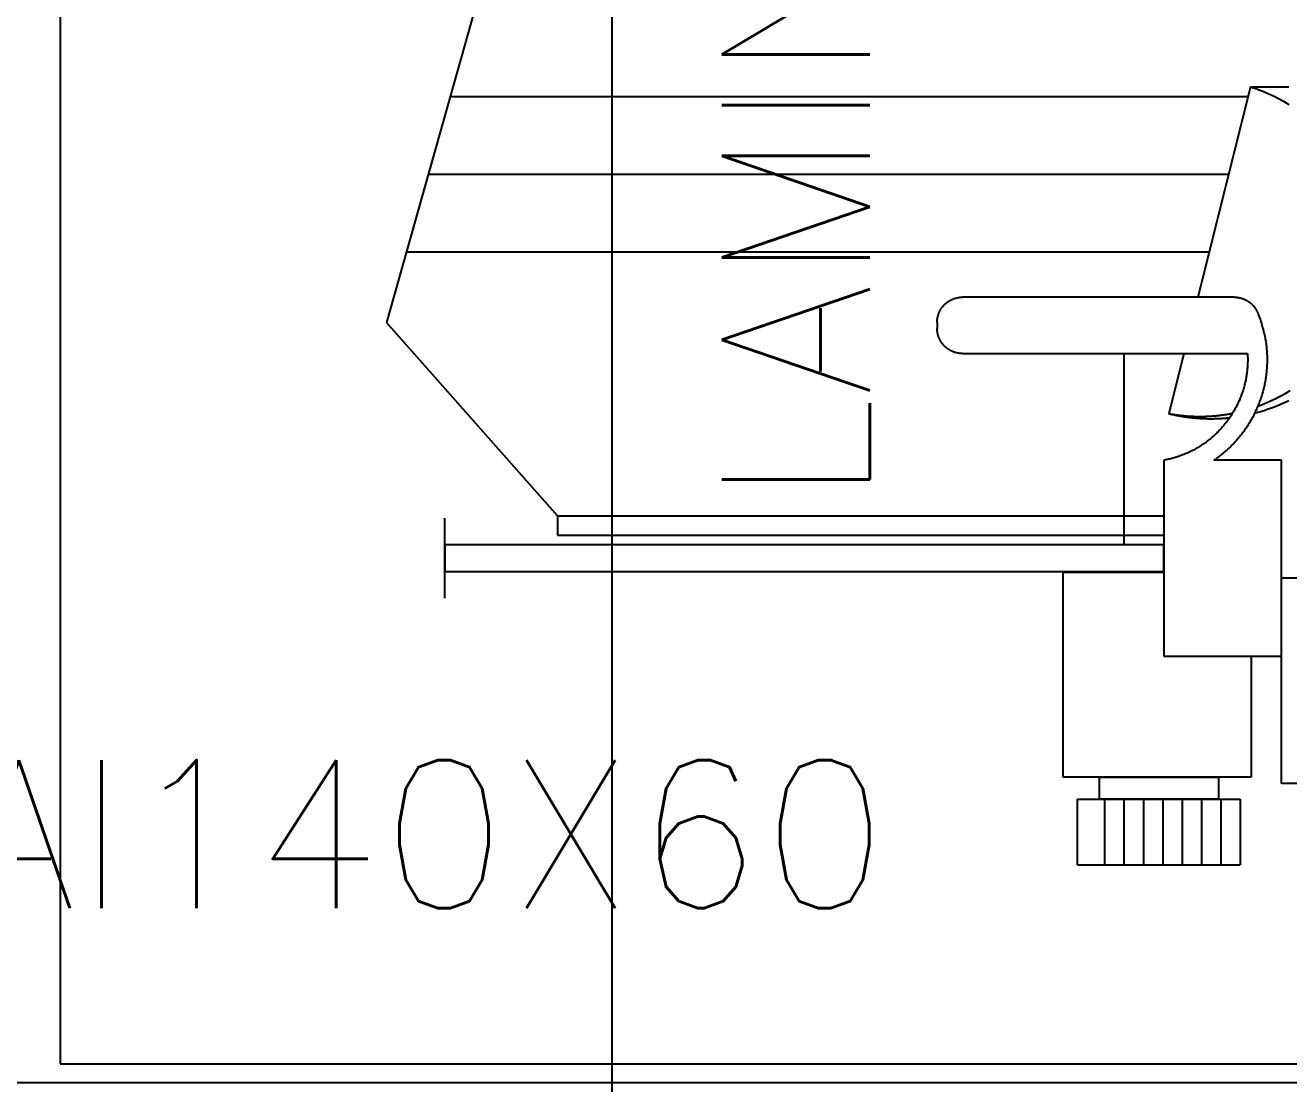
# Model space of a CAD drawing. Header units: millimetres. Extents: x 340 to 1003762, y 22 to 362022.
# Drawn here: x 420.449 to 420.961, y 90.395 to 90.824 of the extents above; entities that cross this region are included whole.
import ezdxf
from ezdxf.xclip import XClip

# ---------------------------------------------------------------- set-up
doc = ezdxf.new("R2010")
doc.units = ezdxf.units.MM
doc.header["$XCLIPFRAME"] = 0
for name, color, linetype in [('LSBB_P_002 - PLANTA 1° NIVEL SALA DE VENTAS$0$A-Equipamiento acero inox', 8, 'Continuous'), ('LSBB_P_002 - PLANTA 1° NIVEL SALA DE VENTAS$0$A-TRAS-EQPM', 8, 'Continuous'), ('LSBB_P_002 - PLANTA 1° NIVEL SALA DE VENTAS$0$E-TABIQUE-CAMARA', 1, 'Continuous'), ('LSBB_P_002 - PLANTA 1° NIVEL SALA DE VENTAS$0$LINEA CORTES', 7, 'Continuous'), ('XREF', 7, 'Continuous')]:
    doc.layers.add(name, color=color, linetype=linetype)
doc.styles.add('LSBB_P_002 - PLANTA 1° NIVEL SALA DE VENTAS$0$century gothic', font='GOTHIC.TTF')
doc.styles.add('LSBB_P_002 - PLANTA 1° NIVEL SALA DE VENTAS$0$Estilo1', font='GOTHIC.TTF', dxfattribs={"height": 0.24})

# ---------------------------------------------------------------- blocks, each defined once
blk = doc.blocks.new('LSBB_P_002 - PLANTA 1° NIVEL SALA DE VENTAS$0$laminadora')
at = {"layer": 'LSBB_P_002 - PLANTA 1° NIVEL SALA DE VENTAS$0$A-TRAS-EQPM'}
for p, q in [((-175686.661, 30462.41), (-175686.661, 30457.253)), ((-175678.321, 30457.253), (-175678.321, 30462.41)), ((-175671.142, 30457.552), (-175671.201, 30457.431)), ((-175670.735, 30457.604), (-175670.805, 30457.491)), ((-175659.065, 30457.451), (-175659.134, 30457.565)), ((-175658.414, 30455.997), (-175658.414, 30457.55)), ((-175686.661, 30457.253), (-175678.321, 30457.253)), ((-175681.498, 30457.253), (-175673.555, 30457.253)), ((-175681.498, 30452.492), (-175681.498, 30457.253)), ((-175673.555, 30457.253), (-175673.555, 30454.518)), ((-175671.364, 30457.061), (-175671.413, 30456.935)), ((-175671.312, 30457.185), (-175671.364, 30457.061)), ((-175671.258, 30457.309), (-175671.312, 30457.185)), ((-175671.201, 30457.431), (-175671.258, 30457.309)), ((-175671.062, 30457.025), (-175671.121, 30456.906)), ((-175671.001, 30457.143), (-175671.062, 30457.025)), ((-175670.938, 30457.26), (-175671.001, 30457.143)), ((-175670.872, 30457.376), (-175670.938, 30457.26)), ((-175670.805, 30457.491), (-175670.872, 30457.376)), ((-175658.998, 30457.336), (-175659.065, 30457.451)), ((-175658.933, 30457.22), (-175658.998, 30457.336)), ((-175658.871, 30457.103), (-175658.933, 30457.22)), ((-175658.811, 30456.984), (-175658.871, 30457.103)), ((-175671.547, 30456.554), (-175671.587, 30456.425)), ((-175671.505, 30456.682), (-175671.547, 30456.554)), ((-175671.46, 30456.809), (-175671.505, 30456.682)), ((-175671.413, 30456.935), (-175671.46, 30456.809)), ((-175671.283, 30456.541), (-175671.332, 30456.417)), ((-175671.231, 30456.664), (-175671.283, 30456.541)), ((-175671.177, 30456.785), (-175671.231, 30456.664)), ((-175671.121, 30456.906), (-175671.177, 30456.785)), ((-175670.776, 30456.5), (-175670.827, 30456.486)), ((-175670.725, 30456.513), (-175670.776, 30456.5)), ((-175670.673, 30456.526), (-175670.725, 30456.513)), ((-175670.622, 30456.539), (-175670.673, 30456.526)), ((-175670.571, 30456.551), (-175670.622, 30456.539)), ((-175670.519, 30456.562), (-175670.571, 30456.551)), ((-175670.467, 30456.573), (-175670.519, 30456.562)), ((-175670.416, 30456.583), (-175670.467, 30456.573)), ((-175670.364, 30456.593), (-175670.416, 30456.583)), ((-175670.312, 30456.602), (-175670.364, 30456.593)), ((-175670.26, 30456.611), (-175670.312, 30456.602)), ((-175670.208, 30456.619), (-175670.26, 30456.611)), ((-175670.155, 30456.626), (-175670.208, 30456.619)), ((-175670.103, 30456.633), (-175670.155, 30456.626)), ((-175670.05, 30456.64), (-175670.103, 30456.633)), ((-175669.998, 30456.645), (-175670.05, 30456.64)), ((-175669.945, 30456.651), (-175669.998, 30456.645)), ((-175669.893, 30456.655), (-175669.945, 30456.651)), ((-175669.84, 30456.659), (-175669.893, 30456.655)), ((-175669.788, 30456.663), (-175669.84, 30456.659)), ((-175669.735, 30456.666), (-175669.788, 30456.663)), ((-175669.682, 30456.668), (-175669.735, 30456.666)), ((-175669.629, 30456.67), (-175669.682, 30456.668)), ((-175669.576, 30456.671), (-175669.629, 30456.67)), ((-175669.524, 30456.672), (-175669.576, 30456.671)), ((-175669.471, 30456.672), (-175669.524, 30456.672)), ((-175669.418, 30456.672), (-175669.471, 30456.672)), ((-175669.365, 30456.671), (-175669.418, 30456.672)), ((-175669.312, 30456.669), (-175669.365, 30456.671)), ((-175669.26, 30456.667), (-175669.312, 30456.669)), ((-175669.207, 30456.665), (-175669.26, 30456.667)), ((-175669.154, 30456.661), (-175669.207, 30456.665)), ((-175669.102, 30456.658), (-175669.154, 30456.661)), ((-175669.049, 30456.653), (-175669.102, 30456.658)), ((-175668.996, 30456.648), (-175669.049, 30456.653)), ((-175668.944, 30456.643), (-175668.996, 30456.648)), ((-175668.891, 30456.637), (-175668.944, 30456.643)), ((-175668.839, 30456.63), (-175668.891, 30456.637)), ((-175668.787, 30456.623), (-175668.839, 30456.63)), ((-175668.734, 30456.615), (-175668.787, 30456.623)), ((-175668.682, 30456.607), (-175668.734, 30456.615)), ((-175668.63, 30456.598), (-175668.682, 30456.607)), ((-175668.578, 30456.589), (-175668.63, 30456.598)), ((-175668.526, 30456.579), (-175668.578, 30456.589)), ((-175668.475, 30456.568), (-175668.526, 30456.579)), ((-175668.423, 30456.557), (-175668.475, 30456.568)), ((-175668.372, 30456.545), (-175668.423, 30456.557)), ((-175668.32, 30456.533), (-175668.372, 30456.545)), ((-175668.269, 30456.52), (-175668.32, 30456.533)), ((-175668.218, 30456.507), (-175668.269, 30456.52)), ((-175668.167, 30456.493), (-175668.218, 30456.507)), ((-175668.116, 30456.479), (-175668.167, 30456.493)), ((-175658.753, 30456.864), (-175658.811, 30456.984)), ((-175658.697, 30456.743), (-175658.753, 30456.864)), ((-175658.644, 30456.621), (-175658.697, 30456.743)), ((-175658.593, 30456.498), (-175658.644, 30456.621)), ((-175658.545, 30456.374), (-175658.593, 30456.498)), ((-175686.407, 30456.032), (-175686.407, 30448.4)), ((-175681.498, 30456.032), (-175686.407, 30456.032)), ((-175671.988, 30455.988), (-175672.034, 30455.961)), ((-175671.943, 30456.014), (-175671.988, 30455.988)), ((-175671.897, 30456.04), (-175671.943, 30456.014)), ((-175671.851, 30456.066), (-175671.897, 30456.04)), ((-175671.804, 30456.091), (-175671.851, 30456.066)), ((-175671.757, 30456.116), (-175671.804, 30456.091)), ((-175671.71, 30456.14), (-175671.757, 30456.116)), ((-175671.663, 30456.164), (-175671.71, 30456.14)), ((-175671.616, 30456.187), (-175671.663, 30456.164)), ((-175671.624, 30456.296), (-175671.659, 30456.165)), ((-175671.587, 30456.425), (-175671.624, 30456.296)), ((-175671.568, 30456.209), (-175671.616, 30456.187)), ((-175671.52, 30456.231), (-175671.568, 30456.209)), ((-175671.472, 30456.253), (-175671.52, 30456.231)), ((-175671.423, 30456.274), (-175671.472, 30456.253)), ((-175671.375, 30456.295), (-175671.423, 30456.274)), ((-175671.332, 30456.417), (-175671.379, 30456.293)), ((-175671.326, 30456.315), (-175671.375, 30456.295)), ((-175671.277, 30456.334), (-175671.326, 30456.315)), ((-175671.228, 30456.353), (-175671.277, 30456.334)), ((-175671.178, 30456.371), (-175671.228, 30456.353)), ((-175671.128, 30456.389), (-175671.178, 30456.371)), ((-175671.079, 30456.407), (-175671.128, 30456.389)), ((-175671.028, 30456.424), (-175671.079, 30456.407)), ((-175670.978, 30456.44), (-175671.028, 30456.424)), ((-175670.928, 30456.456), (-175670.978, 30456.44)), ((-175670.877, 30456.471), (-175670.928, 30456.456)), ((-175670.827, 30456.486), (-175670.877, 30456.471)), ((-175668.065, 30456.464), (-175668.116, 30456.479)), ((-175668.015, 30456.449), (-175668.065, 30456.464)), ((-175667.965, 30456.433), (-175668.015, 30456.449)), ((-175667.914, 30456.416), (-175667.965, 30456.433)), ((-175667.865, 30456.399), (-175667.914, 30456.416)), ((-175667.815, 30456.381), (-175667.865, 30456.399)), ((-175667.765, 30456.363), (-175667.815, 30456.381)), ((-175667.716, 30456.344), (-175667.765, 30456.363)), ((-175667.667, 30456.325), (-175667.716, 30456.344)), ((-175667.618, 30456.306), (-175667.667, 30456.325)), ((-175667.569, 30456.285), (-175667.618, 30456.306)), ((-175667.56, 30456.282), (-175667.569, 30456.285)), ((-175667.552, 30456.278), (-175667.56, 30456.282)), ((-175667.543, 30456.274), (-175667.552, 30456.278)), ((-175667.535, 30456.27), (-175667.543, 30456.274)), ((-175667.526, 30456.266), (-175667.535, 30456.27)), ((-175667.518, 30456.262), (-175667.526, 30456.266)), ((-175667.509, 30456.258), (-175667.518, 30456.262)), ((-175667.501, 30456.254), (-175667.509, 30456.258)), ((-175667.493, 30456.249), (-175667.501, 30456.254)), ((-175667.484, 30456.245), (-175667.493, 30456.249)), ((-175667.476, 30456.241), (-175667.484, 30456.245)), ((-175667.468, 30456.236), (-175667.476, 30456.241)), ((-175667.46, 30456.231), (-175667.468, 30456.236)), ((-175667.452, 30456.227), (-175667.46, 30456.231)), ((-175667.444, 30456.222), (-175667.452, 30456.227)), ((-175667.436, 30456.217), (-175667.444, 30456.222)), ((-175667.428, 30456.212), (-175667.436, 30456.217)), ((-175667.42, 30456.207), (-175667.428, 30456.212)), ((-175667.412, 30456.202), (-175667.42, 30456.207)), ((-175667.404, 30456.197), (-175667.412, 30456.202)), ((-175667.396, 30456.192), (-175667.404, 30456.197)), ((-175667.388, 30456.187), (-175667.396, 30456.192)), ((-175667.381, 30456.181), (-175667.388, 30456.187)), ((-175667.373, 30456.176), (-175667.381, 30456.181)), ((-175667.366, 30456.171), (-175667.373, 30456.176)), ((-175667.358, 30456.165), (-175667.366, 30456.171)), ((-175667.351, 30456.159), (-175667.358, 30456.165)), ((-175667.343, 30456.154), (-175667.351, 30456.159)), ((-175667.336, 30456.148), (-175667.343, 30456.154)), ((-175667.328, 30456.142), (-175667.336, 30456.148)), ((-175667.321, 30456.136), (-175667.328, 30456.142)), ((-175667.314, 30456.13), (-175667.321, 30456.136)), ((-175667.307, 30456.124), (-175667.314, 30456.13)), ((-175667.3, 30456.118), (-175667.307, 30456.124)), ((-175667.292, 30456.112), (-175667.3, 30456.118)), ((-175667.285, 30456.106), (-175667.292, 30456.112)), ((-175667.279, 30456.1), (-175667.285, 30456.106)), ((-175667.272, 30456.094), (-175667.279, 30456.1)), ((-175667.265, 30456.087), (-175667.272, 30456.094)), ((-175667.258, 30456.081), (-175667.265, 30456.087)), ((-175667.251, 30456.074), (-175667.258, 30456.081)), ((-175667.245, 30456.068), (-175667.251, 30456.074)), ((-175667.238, 30456.061), (-175667.245, 30456.068)), ((-175667.232, 30456.054), (-175667.238, 30456.061)), ((-175667.225, 30456.048), (-175667.232, 30456.054)), ((-175667.219, 30456.041), (-175667.225, 30456.048)), ((-175667.212, 30456.034), (-175667.219, 30456.041)), ((-175667.206, 30456.027), (-175667.212, 30456.034)), ((-175667.2, 30456.02), (-175667.206, 30456.027)), ((-175667.194, 30456.013), (-175667.2, 30456.02)), ((-175667.188, 30456.006), (-175667.194, 30456.013)), ((-175667.181, 30455.999), (-175667.188, 30456.006)), ((-175667.176, 30455.991), (-175667.181, 30455.999)), ((-175667.17, 30455.984), (-175667.176, 30455.991)), ((-175667.164, 30455.977), (-175667.17, 30455.984)), ((-175658.414, 30455.997), (-175666.944, 30453.867)), ((-175658.499, 30456.25), (-175658.545, 30456.374)), ((-175658.455, 30456.124), (-175658.499, 30456.25)), ((-175658.414, 30455.997), (-175658.455, 30456.124)), ((-175689.968, 30448.993), (-175689.968, 30455.587)), ((-175687.297, 30455.587), (-175689.968, 30455.587)), ((-175687.297, 30448.993), (-175687.297, 30455.587)), ((-175672.675, 30455.498), (-175672.715, 30455.463)), ((-175672.635, 30455.532), (-175672.675, 30455.498)), ((-175672.594, 30455.565), (-175672.635, 30455.532)), ((-175672.553, 30455.598), (-175672.594, 30455.565)), ((-175672.512, 30455.631), (-175672.553, 30455.598)), ((-175672.47, 30455.663), (-175672.512, 30455.631)), ((-175672.428, 30455.695), (-175672.47, 30455.663)), ((-175672.385, 30455.727), (-175672.428, 30455.695)), ((-175672.342, 30455.757), (-175672.385, 30455.727)), ((-175672.299, 30455.788), (-175672.342, 30455.757)), ((-175672.256, 30455.818), (-175672.299, 30455.788)), ((-175672.212, 30455.847), (-175672.256, 30455.818)), ((-175672.168, 30455.876), (-175672.212, 30455.847)), ((-175672.123, 30455.905), (-175672.168, 30455.876)), ((-175672.079, 30455.933), (-175672.123, 30455.905)), ((-175672.034, 30455.961), (-175672.079, 30455.933)), ((-175671.279, 30455.476), (-175671.321, 30455.456)), ((-175671.237, 30455.496), (-175671.279, 30455.476)), ((-175671.194, 30455.516), (-175671.237, 30455.496)), ((-175671.151, 30455.535), (-175671.194, 30455.516)), ((-175671.108, 30455.554), (-175671.151, 30455.535)), ((-175671.065, 30455.572), (-175671.108, 30455.554)), ((-175671.022, 30455.59), (-175671.065, 30455.572)), ((-175670.978, 30455.607), (-175671.022, 30455.59)), ((-175670.934, 30455.624), (-175670.978, 30455.607)), ((-175670.89, 30455.64), (-175670.934, 30455.624)), ((-175670.846, 30455.655), (-175670.89, 30455.64)), ((-175670.801, 30455.671), (-175670.846, 30455.655)), ((-175670.757, 30455.685), (-175670.801, 30455.671)), ((-175670.712, 30455.7), (-175670.757, 30455.685)), ((-175670.667, 30455.713), (-175670.712, 30455.7)), ((-175670.622, 30455.726), (-175670.667, 30455.713)), ((-175670.577, 30455.739), (-175670.622, 30455.726)), ((-175670.532, 30455.751), (-175670.577, 30455.739)), ((-175670.486, 30455.763), (-175670.532, 30455.751)), ((-175670.441, 30455.774), (-175670.486, 30455.763)), ((-175670.395, 30455.785), (-175670.441, 30455.774)), ((-175670.349, 30455.795), (-175670.395, 30455.785)), ((-175670.303, 30455.804), (-175670.349, 30455.795)), ((-175670.257, 30455.813), (-175670.303, 30455.804)), ((-175670.211, 30455.822), (-175670.257, 30455.813)), ((-175670.165, 30455.83), (-175670.211, 30455.822)), ((-175670.118, 30455.837), (-175670.165, 30455.83)), ((-175670.072, 30455.844), (-175670.118, 30455.837)), ((-175670.026, 30455.851), (-175670.072, 30455.844)), ((-175669.979, 30455.856), (-175670.026, 30455.851)), ((-175669.932, 30455.862), (-175669.979, 30455.856)), ((-175669.886, 30455.867), (-175669.932, 30455.862)), ((-175669.839, 30455.871), (-175669.886, 30455.867)), ((-175669.792, 30455.875), (-175669.839, 30455.871)), ((-175669.745, 30455.878), (-175669.792, 30455.875)), ((-175669.699, 30455.881), (-175669.745, 30455.878)), ((-175669.652, 30455.883), (-175669.699, 30455.881)), ((-175669.605, 30455.885), (-175669.652, 30455.883)), ((-175669.558, 30455.886), (-175669.605, 30455.885)), ((-175669.511, 30455.886), (-175669.558, 30455.886)), ((-175669.464, 30455.886), (-175669.511, 30455.886)), ((-175669.417, 30455.886), (-175669.464, 30455.886)), ((-175669.37, 30455.885), (-175669.417, 30455.886)), ((-175669.323, 30455.883), (-175669.37, 30455.885)), ((-175669.276, 30455.881), (-175669.323, 30455.883)), ((-175669.23, 30455.879), (-175669.276, 30455.881)), ((-175669.23, 30444.321), (-175669.23, 30455.879)), ((-175667.158, 30455.969), (-175667.164, 30455.977)), ((-175667.152, 30455.962), (-175667.158, 30455.969)), ((-175667.147, 30455.955), (-175667.152, 30455.962)), ((-175667.141, 30455.947), (-175667.147, 30455.955)), ((-175667.136, 30455.939), (-175667.141, 30455.947)), ((-175667.13, 30455.932), (-175667.136, 30455.939)), ((-175667.125, 30455.924), (-175667.13, 30455.932)), ((-175667.12, 30455.916), (-175667.125, 30455.924)), ((-175667.114, 30455.909), (-175667.12, 30455.916)), ((-175667.109, 30455.901), (-175667.114, 30455.909)), ((-175667.104, 30455.893), (-175667.109, 30455.901)), ((-175667.099, 30455.885), (-175667.104, 30455.893)), ((-175667.094, 30455.877), (-175667.099, 30455.885)), ((-175667.089, 30455.869), (-175667.094, 30455.877)), ((-175667.085, 30455.861), (-175667.089, 30455.869)), ((-175667.08, 30455.853), (-175667.085, 30455.861)), ((-175667.075, 30455.845), (-175667.08, 30455.853)), ((-175667.071, 30455.837), (-175667.075, 30455.845)), ((-175667.066, 30455.828), (-175667.071, 30455.837)), ((-175667.062, 30455.82), (-175667.066, 30455.828)), ((-175667.058, 30455.812), (-175667.062, 30455.82)), ((-175667.053, 30455.804), (-175667.058, 30455.812)), ((-175667.049, 30455.795), (-175667.053, 30455.804)), ((-175667.045, 30455.787), (-175667.049, 30455.795)), ((-175667.041, 30455.778), (-175667.045, 30455.787)), ((-175667.037, 30455.77), (-175667.041, 30455.778)), ((-175667.033, 30455.761), (-175667.037, 30455.77)), ((-175667.029, 30455.753), (-175667.033, 30455.761)), ((-175667.026, 30455.744), (-175667.029, 30455.753)), ((-175667.022, 30455.736), (-175667.026, 30455.744)), ((-175667.019, 30455.727), (-175667.022, 30455.736)), ((-175667.015, 30455.718), (-175667.019, 30455.727)), ((-175667.012, 30455.71), (-175667.015, 30455.718)), ((-175667.008, 30455.701), (-175667.012, 30455.71)), ((-175667.005, 30455.692), (-175667.008, 30455.701)), ((-175667.002, 30455.683), (-175667.005, 30455.692)), ((-175666.999, 30455.674), (-175667.002, 30455.683)), ((-175666.996, 30455.666), (-175666.999, 30455.674)), ((-175666.993, 30455.657), (-175666.996, 30455.666)), ((-175666.99, 30455.648), (-175666.993, 30455.657)), ((-175666.988, 30455.639), (-175666.99, 30455.648)), ((-175666.985, 30455.63), (-175666.988, 30455.639)), ((-175666.982, 30455.621), (-175666.985, 30455.63)), ((-175666.98, 30455.612), (-175666.982, 30455.621)), ((-175666.977, 30455.603), (-175666.98, 30455.612)), ((-175666.975, 30455.594), (-175666.977, 30455.603)), ((-175666.973, 30455.585), (-175666.975, 30455.594)), ((-175666.971, 30455.575), (-175666.973, 30455.585)), ((-175666.969, 30455.566), (-175666.971, 30455.575)), ((-175666.967, 30455.557), (-175666.969, 30455.566)), ((-175666.965, 30455.548), (-175666.967, 30455.557)), ((-175666.963, 30455.539), (-175666.965, 30455.548)), ((-175666.961, 30455.53), (-175666.963, 30455.539)), ((-175666.959, 30455.521), (-175666.961, 30455.53)), ((-175666.958, 30455.511), (-175666.959, 30455.521)), ((-175666.956, 30455.502), (-175666.958, 30455.511)), ((-175666.955, 30455.493), (-175666.956, 30455.502)), ((-175666.954, 30455.484), (-175666.955, 30455.493)), ((-175666.952, 30455.474), (-175666.954, 30455.484)), ((-175666.951, 30455.465), (-175666.952, 30455.474)), ((-175658.812, 30423.555), (-175658.812, 30455.898)), ((-175673.2, 30454.978), (-175673.235, 30454.938)), ((-175673.165, 30455.018), (-175673.2, 30454.978)), ((-175673.13, 30455.057), (-175673.165, 30455.018)), ((-175673.095, 30455.096), (-175673.13, 30455.057)), ((-175673.058, 30455.135), (-175673.095, 30455.096)), ((-175673.022, 30455.173), (-175673.058, 30455.135)), ((-175672.985, 30455.21), (-175673.022, 30455.173)), ((-175672.948, 30455.248), (-175672.985, 30455.21)), ((-175672.91, 30455.285), (-175672.948, 30455.248)), ((-175672.872, 30455.321), (-175672.91, 30455.285)), ((-175672.833, 30455.357), (-175672.872, 30455.321)), ((-175672.794, 30455.393), (-175672.833, 30455.357)), ((-175672.755, 30455.428), (-175672.794, 30455.393)), ((-175672.715, 30455.463), (-175672.755, 30455.428)), ((-175672.072, 30454.977), (-175672.108, 30454.947)), ((-175672.035, 30455.006), (-175672.072, 30454.977)), ((-175671.998, 30455.035), (-175672.035, 30455.006)), ((-175671.96, 30455.063), (-175671.998, 30455.035)), ((-175671.922, 30455.091), (-175671.96, 30455.063)), ((-175671.884, 30455.118), (-175671.922, 30455.091)), ((-175671.846, 30455.146), (-175671.884, 30455.118)), ((-175671.861, 30454.973), (-175671.862, 30454.954)), ((-175671.859, 30454.992), (-175671.861, 30454.973)), ((-175671.858, 30455.012), (-175671.859, 30454.992)), ((-175671.856, 30455.031), (-175671.858, 30455.012)), ((-175671.854, 30455.05), (-175671.856, 30455.031)), ((-175671.852, 30455.07), (-175671.854, 30455.05)), ((-175671.85, 30455.089), (-175671.852, 30455.07)), ((-175671.848, 30455.108), (-175671.85, 30455.089)), ((-175671.846, 30455.127), (-175671.848, 30455.108)), ((-175671.807, 30455.172), (-175671.846, 30455.146)), ((-175671.844, 30455.147), (-175671.846, 30455.127)), ((-175671.768, 30455.198), (-175671.807, 30455.172)), ((-175671.729, 30455.224), (-175671.768, 30455.198)), ((-175671.69, 30455.249), (-175671.729, 30455.224)), ((-175671.718, 30454.964), (-175671.721, 30454.944)), ((-175671.715, 30454.984), (-175671.718, 30454.964)), ((-175671.712, 30455.004), (-175671.715, 30454.984)), ((-175671.709, 30455.024), (-175671.712, 30455.004)), ((-175671.705, 30455.044), (-175671.709, 30455.024)), ((-175671.702, 30455.064), (-175671.705, 30455.044)), ((-175671.699, 30455.084), (-175671.702, 30455.064)), ((-175671.695, 30455.104), (-175671.699, 30455.084)), ((-175671.692, 30455.124), (-175671.695, 30455.104)), ((-175671.688, 30455.144), (-175671.692, 30455.124)), ((-175671.65, 30455.274), (-175671.69, 30455.249)), ((-175671.685, 30455.164), (-175671.688, 30455.144)), ((-175671.681, 30455.184), (-175671.685, 30455.164)), ((-175671.677, 30455.204), (-175671.681, 30455.184)), ((-175671.674, 30455.224), (-175671.677, 30455.204)), ((-175671.67, 30455.244), (-175671.674, 30455.224)), ((-175671.666, 30455.264), (-175671.67, 30455.244)), ((-175671.61, 30455.298), (-175671.65, 30455.274)), ((-175671.569, 30455.322), (-175671.61, 30455.298)), ((-175671.529, 30455.346), (-175671.569, 30455.322)), ((-175671.488, 30455.368), (-175671.529, 30455.346)), ((-175671.446, 30455.391), (-175671.488, 30455.368)), ((-175671.405, 30455.413), (-175671.446, 30455.391)), ((-175671.363, 30455.435), (-175671.405, 30455.413)), ((-175671.321, 30455.456), (-175671.363, 30455.435)), ((-175666.95, 30455.456), (-175666.951, 30455.465)), ((-175666.949, 30455.446), (-175666.95, 30455.456)), ((-175666.948, 30455.437), (-175666.949, 30455.446)), ((-175666.947, 30455.428), (-175666.948, 30455.437)), ((-175666.947, 30455.418), (-175666.947, 30455.428)), ((-175666.946, 30455.409), (-175666.947, 30455.418)), ((-175666.946, 30455.4), (-175666.946, 30455.409)), ((-175666.945, 30455.39), (-175666.946, 30455.4)), ((-175666.945, 30455.381), (-175666.945, 30455.39)), ((-175666.944, 30455.372), (-175666.945, 30455.381)), ((-175666.944, 30455.362), (-175666.944, 30455.372)), ((-175666.944, 30455.353), (-175666.944, 30455.362)), ((-175666.944, 30455.344), (-175666.944, 30455.353)), ((-175666.944, 30455.344), (-175666.944, 30444.321)), ((-175661.957, 30422.669), (-175661.957, 30455.113)), ((-175687.297, 30454.801), (-175689.968, 30454.801)), ((-175687.297, 30454.698), (-175687.297, 30449.882)), ((-175686.407, 30454.698), (-175687.297, 30454.698)), ((-175686.407, 30449.882), (-175686.407, 30454.698)), ((-175673.525, 30454.562), (-175673.555, 30454.518)), ((-175673.494, 30454.605), (-175673.525, 30454.562)), ((-175673.463, 30454.648), (-175673.494, 30454.605)), ((-175673.432, 30454.69), (-175673.463, 30454.648)), ((-175673.4, 30454.733), (-175673.432, 30454.69)), ((-175673.368, 30454.774), (-175673.4, 30454.733)), ((-175673.335, 30454.816), (-175673.368, 30454.774)), ((-175673.302, 30454.857), (-175673.335, 30454.816)), ((-175673.269, 30454.898), (-175673.302, 30454.857)), ((-175673.235, 30454.938), (-175673.269, 30454.898)), ((-175672.612, 30454.457), (-175672.642, 30454.422)), ((-175672.581, 30454.492), (-175672.612, 30454.457)), ((-175672.549, 30454.527), (-175672.581, 30454.492)), ((-175672.518, 30454.562), (-175672.549, 30454.527)), ((-175672.486, 30454.596), (-175672.518, 30454.562)), ((-175672.453, 30454.63), (-175672.486, 30454.596)), ((-175672.42, 30454.664), (-175672.453, 30454.63)), ((-175672.387, 30454.697), (-175672.42, 30454.664)), ((-175672.353, 30454.729), (-175672.387, 30454.697)), ((-175672.319, 30454.762), (-175672.353, 30454.729)), ((-175672.285, 30454.794), (-175672.319, 30454.762)), ((-175672.25, 30454.825), (-175672.285, 30454.794)), ((-175672.215, 30454.856), (-175672.25, 30454.825)), ((-175672.18, 30454.887), (-175672.215, 30454.856)), ((-175672.144, 30454.918), (-175672.18, 30454.887)), ((-175672.108, 30454.947), (-175672.144, 30454.918)), ((-175671.884, 30454.47), (-175671.885, 30454.451)), ((-175671.885, 30454.451), (-175671.885, 30454.431)), ((-175671.883, 30454.528), (-175671.884, 30454.509)), ((-175671.884, 30454.509), (-175671.884, 30454.489)), ((-175671.884, 30454.489), (-175671.884, 30454.47)), ((-175671.882, 30454.586), (-175671.883, 30454.567)), ((-175671.883, 30454.567), (-175671.883, 30454.548)), ((-175671.883, 30454.548), (-175671.883, 30454.528)), ((-175671.881, 30454.606), (-175671.882, 30454.586)), ((-175671.88, 30454.644), (-175671.881, 30454.625)), ((-175671.881, 30454.625), (-175671.881, 30454.606)), ((-175671.879, 30454.664), (-175671.88, 30454.644)), ((-175671.878, 30454.702), (-175671.879, 30454.683)), ((-175671.879, 30454.683), (-175671.879, 30454.664)), ((-175671.877, 30454.722), (-175671.878, 30454.702)), ((-175671.876, 30454.741), (-175671.877, 30454.722)), ((-175671.875, 30454.76), (-175671.876, 30454.741)), ((-175671.874, 30454.78), (-175671.875, 30454.76)), ((-175671.873, 30454.799), (-175671.874, 30454.78)), ((-175671.872, 30454.819), (-175671.873, 30454.799)), ((-175671.871, 30454.838), (-175671.872, 30454.819)), ((-175671.869, 30454.857), (-175671.871, 30454.838)), ((-175671.868, 30454.876), (-175671.869, 30454.857)), ((-175671.867, 30454.896), (-175671.868, 30454.876)), ((-175671.865, 30454.915), (-175671.867, 30454.896)), ((-175671.864, 30454.934), (-175671.865, 30454.915)), ((-175671.862, 30454.954), (-175671.864, 30454.934)), ((-175671.775, 30454.461), (-175671.776, 30454.441)), ((-175671.773, 30454.481), (-175671.775, 30454.461)), ((-175671.771, 30454.501), (-175671.773, 30454.481)), ((-175671.77, 30454.522), (-175671.771, 30454.501)), ((-175671.768, 30454.542), (-175671.77, 30454.522)), ((-175671.766, 30454.562), (-175671.768, 30454.542)), ((-175671.764, 30454.582), (-175671.766, 30454.562)), ((-175671.763, 30454.602), (-175671.764, 30454.582)), ((-175671.761, 30454.623), (-175671.763, 30454.602)), ((-175671.758, 30454.643), (-175671.761, 30454.623)), ((-175671.756, 30454.663), (-175671.758, 30454.643)), ((-175671.754, 30454.683), (-175671.756, 30454.663)), ((-175671.752, 30454.703), (-175671.754, 30454.683)), ((-175671.75, 30454.723), (-175671.752, 30454.703)), ((-175671.747, 30454.743), (-175671.75, 30454.723)), ((-175671.745, 30454.764), (-175671.747, 30454.743)), ((-175671.743, 30454.784), (-175671.745, 30454.764)), ((-175671.74, 30454.804), (-175671.743, 30454.784)), ((-175671.737, 30454.824), (-175671.74, 30454.804)), ((-175671.735, 30454.844), (-175671.737, 30454.824)), ((-175671.732, 30454.864), (-175671.735, 30454.844)), ((-175671.729, 30454.884), (-175671.732, 30454.864)), ((-175671.727, 30454.904), (-175671.729, 30454.884)), ((-175671.724, 30454.924), (-175671.727, 30454.904)), ((-175671.721, 30454.944), (-175671.724, 30454.924)), ((-175687.297, 30454.015), (-175689.968, 30454.015)), ((-175672.976, 30453.968), (-175673.001, 30453.929)), ((-175672.95, 30454.008), (-175672.976, 30453.968)), ((-175672.924, 30454.047), (-175672.95, 30454.008)), ((-175672.898, 30454.086), (-175672.924, 30454.047)), ((-175672.871, 30454.124), (-175672.898, 30454.086)), ((-175672.844, 30454.163), (-175672.871, 30454.124)), ((-175672.817, 30454.201), (-175672.844, 30454.163)), ((-175672.789, 30454.238), (-175672.817, 30454.201)), ((-175672.76, 30454.276), (-175672.789, 30454.238)), ((-175672.731, 30454.313), (-175672.76, 30454.276)), ((-175672.702, 30454.349), (-175672.731, 30454.313)), ((-175672.672, 30454.386), (-175672.702, 30454.349)), ((-175672.642, 30454.422), (-175672.672, 30454.386)), ((-175671.885, 30454.431), (-175671.885, 30454.412)), ((-175671.885, 30454.412), (-175671.885, 30454.393)), ((-175671.885, 30454.393), (-175671.885, 30454.373)), ((-175671.885, 30454.373), (-175671.885, 30454.354)), ((-175671.885, 30454.354), (-175671.885, 30454.334)), ((-175671.885, 30454.334), (-175671.884, 30454.315)), ((-175671.884, 30454.315), (-175671.884, 30454.296)), ((-175671.884, 30454.296), (-175671.884, 30454.276)), ((-175671.884, 30454.276), (-175671.884, 30454.257)), ((-175671.884, 30454.257), (-175671.883, 30454.238)), ((-175671.883, 30454.238), (-175671.883, 30454.218)), ((-175671.883, 30454.218), (-175671.882, 30454.199)), ((-175671.882, 30454.199), (-175671.882, 30454.18)), ((-175671.882, 30454.18), (-175671.881, 30454.16)), ((-175671.881, 30454.16), (-175671.88, 30454.141)), ((-175671.88, 30454.141), (-175671.88, 30454.121)), ((-175671.88, 30454.121), (-175671.879, 30454.102)), ((-175671.879, 30454.102), (-175671.878, 30454.083)), ((-175671.878, 30454.083), (-175671.877, 30454.063)), ((-175671.877, 30454.063), (-175671.876, 30454.044)), ((-175671.876, 30454.044), (-175671.875, 30454.025)), ((-175671.875, 30454.025), (-175671.874, 30454.005)), ((-175671.874, 30454.005), (-175671.873, 30453.986)), ((-175671.873, 30453.986), (-175671.872, 30453.967)), ((-175671.872, 30453.967), (-175671.871, 30453.947)), ((-175671.871, 30453.947), (-175671.87, 30453.928)), ((-175671.793, 30454.056), (-175671.794, 30454.036)), ((-175671.794, 30454.036), (-175671.794, 30454.016)), ((-175671.794, 30454.016), (-175671.794, 30453.995)), ((-175671.794, 30453.995), (-175671.794, 30453.975)), ((-175671.794, 30453.975), (-175671.794, 30453.955)), ((-175671.794, 30453.955), (-175671.794, 30453.935)), ((-175671.794, 30453.935), (-175671.794, 30453.914)), ((-175671.792, 30454.097), (-175671.793, 30454.076)), ((-175671.793, 30454.076), (-175671.793, 30454.056)), ((-175671.791, 30454.137), (-175671.792, 30454.117)), ((-175671.792, 30454.117), (-175671.792, 30454.097)), ((-175671.79, 30454.178), (-175671.791, 30454.158)), ((-175671.791, 30454.158), (-175671.791, 30454.137)), ((-175671.789, 30454.198), (-175671.79, 30454.178)), ((-175671.788, 30454.239), (-175671.789, 30454.218)), ((-175671.789, 30454.218), (-175671.789, 30454.198)), ((-175671.787, 30454.259), (-175671.788, 30454.239)), ((-175671.786, 30454.279), (-175671.787, 30454.259)), ((-175671.785, 30454.299), (-175671.786, 30454.279)), ((-175671.784, 30454.319), (-175671.785, 30454.299)), ((-175671.783, 30454.34), (-175671.784, 30454.319)), ((-175671.782, 30454.36), (-175671.783, 30454.34)), ((-175671.78, 30454.38), (-175671.782, 30454.36)), ((-175671.779, 30454.4), (-175671.78, 30454.38)), ((-175671.778, 30454.421), (-175671.779, 30454.4)), ((-175671.776, 30454.441), (-175671.778, 30454.421)), ((-175665.101, 30421.782), (-175665.101, 30454.327)), ((-175673.264, 30453.431), (-175673.283, 30453.389)), ((-175673.245, 30453.474), (-175673.264, 30453.431)), ((-175673.225, 30453.517), (-175673.245, 30453.474)), ((-175673.205, 30453.559), (-175673.225, 30453.517)), ((-175673.184, 30453.601), (-175673.205, 30453.559)), ((-175673.163, 30453.643), (-175673.184, 30453.601)), ((-175673.141, 30453.685), (-175673.163, 30453.643)), ((-175673.119, 30453.726), (-175673.141, 30453.685)), ((-175673.096, 30453.767), (-175673.119, 30453.726)), ((-175673.073, 30453.808), (-175673.096, 30453.767)), ((-175673.049, 30453.848), (-175673.073, 30453.808)), ((-175673.025, 30453.889), (-175673.049, 30453.848)), ((-175673.001, 30453.929), (-175673.025, 30453.889)), ((-175671.87, 30453.928), (-175671.868, 30453.909)), ((-175671.868, 30453.909), (-175671.867, 30453.889)), ((-175671.867, 30453.889), (-175671.866, 30453.87)), ((-175671.866, 30453.87), (-175671.864, 30453.851)), ((-175671.864, 30453.851), (-175671.863, 30453.831)), ((-175671.863, 30453.831), (-175671.861, 30453.812)), ((-175671.861, 30453.812), (-175671.86, 30453.793)), ((-175671.86, 30453.793), (-175671.858, 30453.774)), ((-175671.858, 30453.774), (-175671.856, 30453.754)), ((-175671.856, 30453.754), (-175671.855, 30453.735)), ((-175671.855, 30453.735), (-175671.853, 30453.716)), ((-175671.853, 30453.716), (-175671.851, 30453.696)), ((-175671.851, 30453.696), (-175671.849, 30453.677)), ((-175671.849, 30453.677), (-175671.847, 30453.658)), ((-175671.847, 30453.658), (-175671.845, 30453.639)), ((-175671.845, 30453.639), (-175671.843, 30453.619)), ((-175671.843, 30453.619), (-175671.841, 30453.6)), ((-175671.841, 30453.6), (-175671.839, 30453.581)), ((-175671.839, 30453.581), (-175671.836, 30453.562)), ((-175671.836, 30453.562), (-175671.834, 30453.542)), ((-175671.834, 30453.542), (-175671.832, 30453.523)), ((-175671.832, 30453.523), (-175671.829, 30453.504)), ((-175671.829, 30453.504), (-175671.827, 30453.485)), ((-175671.827, 30453.485), (-175671.824, 30453.465)), ((-175671.824, 30453.465), (-175671.822, 30453.446)), ((-175671.822, 30453.446), (-175671.819, 30453.427)), ((-175671.819, 30453.427), (-175671.817, 30453.408)), ((-175671.794, 30453.914), (-175671.794, 30453.894)), ((-175671.794, 30453.894), (-175671.794, 30453.874)), ((-175671.794, 30453.874), (-175671.794, 30453.854)), ((-175671.794, 30453.854), (-175671.793, 30453.833)), ((-175671.793, 30453.833), (-175671.793, 30453.813)), ((-175671.793, 30453.813), (-175671.792, 30453.793)), ((-175671.792, 30453.793), (-175671.792, 30453.773)), ((-175671.792, 30453.773), (-175671.791, 30453.752)), ((-175671.791, 30453.752), (-175671.791, 30453.732)), ((-175671.791, 30453.732), (-175671.79, 30453.712)), ((-175671.79, 30453.712), (-175671.789, 30453.691)), ((-175671.789, 30453.691), (-175671.789, 30453.671)), ((-175671.789, 30453.671), (-175671.788, 30453.651)), ((-175671.788, 30453.651), (-175671.787, 30453.631)), ((-175671.787, 30453.631), (-175671.786, 30453.611)), ((-175671.786, 30453.611), (-175671.785, 30453.59)), ((-175671.785, 30453.59), (-175671.784, 30453.57)), ((-175671.784, 30453.57), (-175671.783, 30453.55)), ((-175671.783, 30453.55), (-175671.782, 30453.53)), ((-175671.782, 30453.53), (-175671.78, 30453.509)), ((-175671.78, 30453.509), (-175671.779, 30453.489)), ((-175671.779, 30453.489), (-175671.778, 30453.469)), ((-175671.778, 30453.469), (-175671.776, 30453.449)), ((-175671.776, 30453.449), (-175671.775, 30453.428)), ((-175671.775, 30453.428), (-175671.773, 30453.408)), ((-175687.297, 30453.229), (-175689.968, 30453.229)), ((-175673.444, 30452.948), (-175673.458, 30452.903)), ((-175673.43, 30452.993), (-175673.444, 30452.948)), ((-175673.416, 30453.038), (-175673.43, 30452.993)), ((-175673.401, 30453.082), (-175673.416, 30453.038)), ((-175673.386, 30453.126), (-175673.401, 30453.082)), ((-175673.37, 30453.171), (-175673.386, 30453.126)), ((-175673.353, 30453.215), (-175673.37, 30453.171)), ((-175673.337, 30453.258), (-175673.353, 30453.215)), ((-175673.319, 30453.302), (-175673.337, 30453.258)), ((-175673.301, 30453.345), (-175673.319, 30453.302)), ((-175673.283, 30453.389), (-175673.301, 30453.345)), ((-175671.817, 30453.408), (-175671.814, 30453.389)), ((-175671.814, 30453.389), (-175671.811, 30453.369)), ((-175671.811, 30453.369), (-175671.808, 30453.35)), ((-175671.808, 30453.35), (-175671.805, 30453.331)), ((-175671.805, 30453.331), (-175671.803, 30453.312)), ((-175671.803, 30453.312), (-175671.8, 30453.293)), ((-175671.8, 30453.293), (-175671.797, 30453.274)), ((-175671.797, 30453.274), (-175671.794, 30453.255)), ((-175671.794, 30453.255), (-175671.79, 30453.235)), ((-175671.79, 30453.235), (-175671.787, 30453.216)), ((-175671.787, 30453.216), (-175671.784, 30453.197)), ((-175671.784, 30453.197), (-175671.781, 30453.178)), ((-175671.781, 30453.178), (-175671.777, 30453.159)), ((-175671.777, 30453.159), (-175671.774, 30453.14)), ((-175671.774, 30453.14), (-175671.771, 30453.121)), ((-175671.773, 30453.408), (-175671.771, 30453.388)), ((-175671.771, 30453.388), (-175671.77, 30453.368)), ((-175671.771, 30453.121), (-175671.767, 30453.102)), ((-175671.77, 30453.368), (-175671.768, 30453.348)), ((-175671.768, 30453.348), (-175671.766, 30453.327)), ((-175671.767, 30453.102), (-175671.764, 30453.083)), ((-175671.766, 30453.327), (-175671.764, 30453.307)), ((-175671.764, 30453.307), (-175671.762, 30453.287)), ((-175671.764, 30453.083), (-175671.76, 30453.064)), ((-175671.762, 30453.287), (-175671.761, 30453.267)), ((-175671.761, 30453.267), (-175671.758, 30453.247)), ((-175671.76, 30453.064), (-175671.756, 30453.045)), ((-175671.758, 30453.247), (-175671.756, 30453.227)), ((-175671.756, 30453.227), (-175671.754, 30453.206)), ((-175671.756, 30453.045), (-175671.753, 30453.026)), ((-175671.754, 30453.206), (-175671.752, 30453.186)), ((-175671.753, 30453.026), (-175671.749, 30453.007)), ((-175671.752, 30453.186), (-175671.75, 30453.166)), ((-175671.75, 30453.166), (-175671.747, 30453.146)), ((-175671.749, 30453.007), (-175671.745, 30452.988)), ((-175671.747, 30453.146), (-175671.745, 30453.126)), ((-175671.745, 30453.126), (-175671.743, 30453.106)), ((-175671.745, 30452.988), (-175671.741, 30452.969)), ((-175671.743, 30453.106), (-175671.74, 30453.086)), ((-175671.741, 30452.969), (-175671.737, 30452.95)), ((-175671.74, 30453.086), (-175671.737, 30453.066)), ((-175671.737, 30453.066), (-175671.735, 30453.046)), ((-175671.737, 30452.95), (-175671.733, 30452.931)), ((-175671.735, 30453.046), (-175671.732, 30453.025)), ((-175671.733, 30452.931), (-175671.729, 30452.912)), ((-175671.732, 30453.025), (-175671.729, 30453.005)), ((-175671.729, 30453.005), (-175671.727, 30452.985)), ((-175671.729, 30452.912), (-175671.725, 30452.893)), ((-175671.727, 30452.985), (-175671.724, 30452.965)), ((-175671.724, 30452.965), (-175671.721, 30452.945)), ((-175671.721, 30452.945), (-175671.718, 30452.925)), ((-175671.718, 30452.925), (-175671.715, 30452.905)), ((-175669.23, 30453.297), (-175671.677, 30452.685)), ((-175687.297, 30452.443), (-175689.968, 30452.443)), ((-175673.555, 30452.492), (-175681.498, 30452.492)), ((-175678.099, 30448.4), (-175678.099, 30452.492)), ((-175678.066, 30452.492), (-175676.987, 30452.492)), ((-175678.066, 30423.339), (-175678.066, 30452.492)), ((-175676.987, 30452.492), (-175676.987, 30423.339)), ((-175676.596, 30427.907), (-175676.596, 30452.492)), ((-175675.81, 30427.907), (-175675.81, 30452.492)), ((-175673.546, 30452.538), (-175673.555, 30452.492)), ((-175673.537, 30452.584), (-175673.546, 30452.538)), ((-175673.527, 30452.63), (-175673.537, 30452.584)), ((-175673.517, 30452.676), (-175673.527, 30452.63)), ((-175673.506, 30452.722), (-175673.517, 30452.676)), ((-175673.495, 30452.767), (-175673.506, 30452.722)), ((-175673.483, 30452.813), (-175673.495, 30452.767)), ((-175673.47, 30452.858), (-175673.483, 30452.813)), ((-175673.458, 30452.903), (-175673.47, 30452.858)), ((-175671.725, 30452.893), (-175671.721, 30452.874)), ((-175671.721, 30452.874), (-175671.717, 30452.855)), ((-175671.717, 30452.855), (-175671.713, 30452.836)), ((-175671.715, 30452.905), (-175671.712, 30452.885)), ((-175671.713, 30452.836), (-175671.709, 30452.817)), ((-175671.712, 30452.885), (-175671.708, 30452.865)), ((-175671.709, 30452.817), (-175671.704, 30452.798)), ((-175671.708, 30452.865), (-175671.705, 30452.845)), ((-175671.705, 30452.845), (-175671.702, 30452.825)), ((-175671.704, 30452.798), (-175671.7, 30452.78)), ((-175671.702, 30452.825), (-175671.699, 30452.805)), ((-175671.7, 30452.78), (-175671.695, 30452.761)), ((-175671.699, 30452.805), (-175671.695, 30452.785)), ((-175671.695, 30452.785), (-175671.692, 30452.765)), ((-175671.695, 30452.761), (-175671.691, 30452.742)), ((-175671.692, 30452.765), (-175671.688, 30452.745)), ((-175671.691, 30452.742), (-175671.687, 30452.723)), ((-175671.688, 30452.745), (-175671.685, 30452.725)), ((-175671.687, 30452.723), (-175671.682, 30452.704)), ((-175671.685, 30452.725), (-175671.681, 30452.705)), ((-175671.682, 30452.704), (-175671.677, 30452.685)), ((-175671.681, 30452.705), (-175671.677, 30452.685)), ((-175687.297, 30451.657), (-175689.968, 30451.657)), ((-175687.297, 30450.871), (-175689.968, 30450.871)), ((-175669.23, 30450.867), (-175676.987, 30450.867)), ((-175687.297, 30450.085), (-175689.968, 30450.085)), ((-175687.297, 30449.882), (-175686.407, 30449.882)), ((-175689.968, 30448.993), (-175687.297, 30448.993)), ((-175686.407, 30448.4), (-175678.099, 30448.4)), ((-175669.23, 30444.321), (-175669.23, 30444.308)), ((-175669.23, 30444.308), (-175669.229, 30444.296)), ((-175669.229, 30444.296), (-175669.229, 30444.283)), ((-175669.229, 30444.283), (-175669.228, 30444.271)), ((-175669.228, 30444.271), (-175669.228, 30444.258)), ((-175669.228, 30444.258), (-175669.227, 30444.246)), ((-175669.227, 30444.246), (-175669.226, 30444.233)), ((-175669.226, 30444.233), (-175669.225, 30444.221)), ((-175669.225, 30444.221), (-175669.223, 30444.208)), ((-175669.223, 30444.208), (-175669.222, 30444.196)), ((-175666.952, 30444.196), (-175666.95, 30444.208)), ((-175666.95, 30444.208), (-175666.949, 30444.221)), ((-175666.949, 30444.221), (-175666.948, 30444.233)), ((-175666.948, 30444.233), (-175666.947, 30444.246)), ((-175666.947, 30444.246), (-175666.946, 30444.258)), ((-175666.946, 30444.258), (-175666.945, 30444.271)), ((-175666.945, 30444.283), (-175666.944, 30444.296)), ((-175666.945, 30444.271), (-175666.945, 30444.283)), ((-175666.944, 30444.308), (-175666.944, 30444.321)), ((-175666.944, 30444.296), (-175666.944, 30444.308)), ((-175669.222, 30444.196), (-175669.22, 30444.183)), ((-175669.22, 30444.183), (-175669.219, 30444.171)), ((-175669.219, 30444.171), (-175669.217, 30444.159)), ((-175669.217, 30444.159), (-175669.215, 30444.146)), ((-175669.215, 30444.146), (-175669.212, 30444.134)), ((-175669.212, 30444.134), (-175669.21, 30444.122)), ((-175669.21, 30444.122), (-175669.207, 30444.109)), ((-175669.207, 30444.109), (-175669.205, 30444.097)), ((-175669.205, 30444.097), (-175669.202, 30444.085)), ((-175669.202, 30444.085), (-175669.199, 30444.073)), ((-175669.199, 30444.073), (-175669.196, 30444.06)), ((-175669.196, 30444.06), (-175669.193, 30444.048)), ((-175669.193, 30444.048), (-175669.189, 30444.036)), ((-175669.189, 30444.036), (-175669.186, 30444.024)), ((-175669.186, 30444.024), (-175669.182, 30444.012)), ((-175669.182, 30444.012), (-175669.178, 30444)), ((-175669.178, 30444), (-175669.174, 30443.988)), ((-175669.174, 30443.988), (-175669.17, 30443.977)), ((-175669.17, 30443.977), (-175669.166, 30443.965)), ((-175669.166, 30443.965), (-175669.161, 30443.953)), ((-175669.161, 30443.953), (-175669.157, 30443.941)), ((-175669.157, 30443.941), (-175669.152, 30443.93)), ((-175669.152, 30443.93), (-175669.147, 30443.918)), ((-175669.147, 30443.918), (-175669.142, 30443.907)), ((-175669.142, 30443.907), (-175669.137, 30443.895)), ((-175669.137, 30443.895), (-175669.132, 30443.884)), ((-175669.132, 30443.884), (-175669.126, 30443.873)), ((-175669.126, 30443.873), (-175669.121, 30443.861)), ((-175669.121, 30443.861), (-175669.115, 30443.85)), ((-175669.115, 30443.85), (-175669.109, 30443.839)), ((-175669.109, 30443.839), (-175669.103, 30443.828)), ((-175669.103, 30443.828), (-175669.097, 30443.817)), ((-175669.097, 30443.817), (-175669.091, 30443.806)), ((-175669.091, 30443.806), (-175669.084, 30443.796)), ((-175669.084, 30443.796), (-175669.078, 30443.785)), ((-175669.078, 30443.785), (-175669.071, 30443.774)), ((-175669.071, 30443.774), (-175669.064, 30443.764)), ((-175669.064, 30443.764), (-175669.057, 30443.753)), ((-175669.057, 30443.753), (-175669.05, 30443.743)), ((-175669.05, 30443.743), (-175669.043, 30443.732)), ((-175669.043, 30443.732), (-175669.036, 30443.722)), ((-175669.036, 30443.722), (-175669.029, 30443.712)), ((-175669.029, 30443.712), (-175669.021, 30443.702)), ((-175669.021, 30443.702), (-175669.013, 30443.692)), ((-175669.013, 30443.692), (-175669.006, 30443.682)), ((-175667.168, 30443.682), (-175667.16, 30443.692)), ((-175667.16, 30443.692), (-175667.153, 30443.702)), ((-175667.153, 30443.702), (-175667.145, 30443.712)), ((-175667.145, 30443.712), (-175667.138, 30443.722)), ((-175667.138, 30443.722), (-175667.13, 30443.732)), ((-175667.13, 30443.732), (-175667.123, 30443.743)), ((-175667.123, 30443.743), (-175667.116, 30443.753)), ((-175667.116, 30443.753), (-175667.109, 30443.764)), ((-175667.109, 30443.764), (-175667.103, 30443.774)), ((-175667.103, 30443.774), (-175667.096, 30443.785)), ((-175667.096, 30443.785), (-175667.089, 30443.796)), ((-175667.089, 30443.796), (-175667.083, 30443.806)), ((-175667.083, 30443.806), (-175667.077, 30443.817)), ((-175667.077, 30443.817), (-175667.071, 30443.828)), ((-175667.071, 30443.828), (-175667.065, 30443.839)), ((-175667.065, 30443.839), (-175667.059, 30443.85)), ((-175667.059, 30443.85), (-175667.053, 30443.861)), ((-175667.053, 30443.861), (-175667.048, 30443.873)), ((-175667.048, 30443.873), (-175667.042, 30443.884)), ((-175667.042, 30443.884), (-175667.037, 30443.895)), ((-175667.037, 30443.895), (-175667.032, 30443.907)), ((-175667.032, 30443.907), (-175667.027, 30443.918)), ((-175667.027, 30443.918), (-175667.022, 30443.93)), ((-175667.022, 30443.93), (-175667.017, 30443.941)), ((-175667.017, 30443.941), (-175667.012, 30443.953)), ((-175667.012, 30443.953), (-175667.008, 30443.965)), ((-175667.008, 30443.965), (-175667.004, 30443.977)), ((-175667.004, 30443.977), (-175667, 30443.988)), ((-175667, 30443.988), (-175666.996, 30444)), ((-175666.996, 30444), (-175666.992, 30444.012)), ((-175666.992, 30444.012), (-175666.988, 30444.024)), ((-175666.988, 30444.024), (-175666.984, 30444.036)), ((-175666.984, 30444.036), (-175666.981, 30444.048)), ((-175666.981, 30444.048), (-175666.978, 30444.06)), ((-175666.978, 30444.06), (-175666.975, 30444.073)), ((-175666.975, 30444.073), (-175666.972, 30444.085)), ((-175666.972, 30444.085), (-175666.969, 30444.097)), ((-175666.969, 30444.097), (-175666.966, 30444.109)), ((-175666.966, 30444.109), (-175666.964, 30444.122)), ((-175666.964, 30444.122), (-175666.961, 30444.134)), ((-175666.961, 30444.134), (-175666.959, 30444.146)), ((-175666.959, 30444.146), (-175666.957, 30444.159)), ((-175666.957, 30444.159), (-175666.955, 30444.171)), ((-175666.955, 30444.171), (-175666.953, 30444.183)), ((-175666.953, 30444.183), (-175666.952, 30444.196)), ((-175669.006, 30443.682), (-175668.998, 30443.673)), ((-175668.998, 30443.673), (-175668.99, 30443.663)), ((-175668.99, 30443.663), (-175668.982, 30443.653)), ((-175668.982, 30443.653), (-175668.973, 30443.644)), ((-175668.973, 30443.644), (-175668.965, 30443.635)), ((-175668.965, 30443.635), (-175668.956, 30443.625)), ((-175668.956, 30443.625), (-175668.948, 30443.616)), ((-175668.948, 30443.616), (-175668.939, 30443.607)), ((-175668.939, 30443.607), (-175668.93, 30443.598)), ((-175668.93, 30443.598), (-175668.921, 30443.589)), ((-175668.921, 30443.589), (-175668.912, 30443.581)), ((-175668.912, 30443.581), (-175668.903, 30443.572)), ((-175668.903, 30443.572), (-175668.894, 30443.564)), ((-175668.894, 30443.564), (-175668.885, 30443.555)), ((-175668.885, 30443.555), (-175668.875, 30443.547)), ((-175668.875, 30443.547), (-175668.866, 30443.539)), ((-175668.866, 30443.539), (-175668.856, 30443.531)), ((-175668.856, 30443.531), (-175668.846, 30443.523)), ((-175668.846, 30443.523), (-175668.836, 30443.515)), ((-175668.836, 30443.515), (-175668.827, 30443.508)), ((-175668.827, 30443.508), (-175668.816, 30443.5)), ((-175668.816, 30443.5), (-175668.806, 30443.493)), ((-175668.806, 30443.493), (-175668.796, 30443.485)), ((-175668.796, 30443.485), (-175668.786, 30443.478)), ((-175668.786, 30443.478), (-175668.775, 30443.471)), ((-175668.775, 30443.471), (-175668.765, 30443.464)), ((-175668.765, 30443.464), (-175668.754, 30443.458)), ((-175668.754, 30443.458), (-175668.744, 30443.451)), ((-175668.744, 30443.451), (-175668.733, 30443.444)), ((-175668.733, 30443.444), (-175668.722, 30443.438)), ((-175668.722, 30443.438), (-175668.711, 30443.432)), ((-175668.711, 30443.432), (-175668.7, 30443.426)), ((-175668.7, 30443.426), (-175668.689, 30443.42)), ((-175668.689, 30443.42), (-175668.678, 30443.414)), ((-175668.678, 30443.414), (-175668.667, 30443.408)), ((-175668.667, 30443.408), (-175668.656, 30443.403)), ((-175668.656, 30443.403), (-175668.645, 30443.397)), ((-175668.645, 30443.397), (-175668.633, 30443.392)), ((-175668.633, 30443.392), (-175668.622, 30443.387)), ((-175668.622, 30443.387), (-175668.61, 30443.382)), ((-175668.61, 30443.382), (-175668.599, 30443.377)), ((-175668.599, 30443.377), (-175668.587, 30443.372)), ((-175668.587, 30443.372), (-175668.576, 30443.367)), ((-175668.576, 30443.367), (-175668.564, 30443.363)), ((-175668.564, 30443.363), (-175668.552, 30443.359)), ((-175668.552, 30443.359), (-175668.54, 30443.355)), ((-175668.54, 30443.355), (-175668.528, 30443.351)), ((-175668.528, 30443.351), (-175668.516, 30443.347)), ((-175668.516, 30443.347), (-175668.504, 30443.343)), ((-175668.504, 30443.343), (-175668.492, 30443.339)), ((-175668.492, 30443.339), (-175668.48, 30443.336)), ((-175668.48, 30443.336), (-175668.468, 30443.333)), ((-175668.468, 30443.333), (-175668.456, 30443.33)), ((-175668.456, 30443.33), (-175668.444, 30443.327)), ((-175668.444, 30443.327), (-175668.432, 30443.324)), ((-175668.432, 30443.324), (-175668.419, 30443.321)), ((-175668.419, 30443.321), (-175668.407, 30443.319)), ((-175668.407, 30443.319), (-175668.395, 30443.316)), ((-175668.395, 30443.316), (-175668.382, 30443.314)), ((-175668.382, 30443.314), (-175668.37, 30443.312)), ((-175668.37, 30443.312), (-175668.358, 30443.31)), ((-175668.358, 30443.31), (-175668.345, 30443.308)), ((-175668.345, 30443.308), (-175668.333, 30443.307)), ((-175668.333, 30443.307), (-175668.32, 30443.305)), ((-175668.32, 30443.305), (-175668.308, 30443.304)), ((-175668.308, 30443.304), (-175668.295, 30443.303)), ((-175668.295, 30443.303), (-175668.283, 30443.302)), ((-175668.283, 30443.302), (-175668.27, 30443.301)), ((-175668.27, 30443.301), (-175668.258, 30443.3)), ((-175668.258, 30443.3), (-175668.245, 30443.3)), ((-175668.245, 30443.3), (-175668.233, 30443.299)), ((-175668.233, 30443.299), (-175668.22, 30443.299)), ((-175668.22, 30443.299), (-175668.208, 30443.299)), ((-175667.966, 30443.299), (-175668.208, 30443.299)), ((-175667.966, 30443.299), (-175667.953, 30443.299)), ((-175667.953, 30443.299), (-175667.941, 30443.299)), ((-175667.941, 30443.299), (-175667.928, 30443.3)), ((-175667.928, 30443.3), (-175667.916, 30443.3)), ((-175667.916, 30443.3), (-175667.903, 30443.301)), ((-175667.903, 30443.301), (-175667.891, 30443.302)), ((-175667.891, 30443.302), (-175667.878, 30443.303)), ((-175667.878, 30443.303), (-175667.866, 30443.304)), ((-175667.866, 30443.304), (-175667.853, 30443.305)), ((-175667.853, 30443.305), (-175667.841, 30443.307)), ((-175667.841, 30443.307), (-175667.828, 30443.308)), ((-175667.828, 30443.308), (-175667.816, 30443.31)), ((-175667.816, 30443.31), (-175667.804, 30443.312)), ((-175667.804, 30443.312), (-175667.791, 30443.314)), ((-175667.791, 30443.314), (-175667.779, 30443.316)), ((-175667.779, 30443.316), (-175667.767, 30443.319)), ((-175667.767, 30443.319), (-175667.754, 30443.321)), ((-175667.754, 30443.321), (-175667.742, 30443.324)), ((-175667.742, 30443.324), (-175667.73, 30443.327)), ((-175667.73, 30443.327), (-175667.718, 30443.33)), ((-175667.718, 30443.33), (-175667.705, 30443.333)), ((-175667.705, 30443.333), (-175667.693, 30443.336)), ((-175667.693, 30443.336), (-175667.681, 30443.339)), ((-175667.681, 30443.339), (-175667.669, 30443.343)), ((-175667.669, 30443.343), (-175667.657, 30443.347)), ((-175667.657, 30443.347), (-175667.645, 30443.351)), ((-175667.645, 30443.351), (-175667.633, 30443.355)), ((-175667.633, 30443.355), (-175667.622, 30443.359)), ((-175667.622, 30443.359), (-175667.61, 30443.363)), ((-175667.61, 30443.363), (-175667.598, 30443.367)), ((-175667.598, 30443.367), (-175667.586, 30443.372)), ((-175667.586, 30443.372), (-175667.575, 30443.377)), ((-175667.575, 30443.377), (-175667.563, 30443.382)), ((-175667.563, 30443.382), (-175667.552, 30443.387)), ((-175667.552, 30443.387), (-175667.54, 30443.392)), ((-175667.54, 30443.392), (-175667.529, 30443.397)), ((-175667.529, 30443.397), (-175667.518, 30443.403)), ((-175667.518, 30443.403), (-175667.506, 30443.408)), ((-175667.506, 30443.408), (-175667.495, 30443.414)), ((-175667.495, 30443.414), (-175667.484, 30443.42)), ((-175667.484, 30443.42), (-175667.473, 30443.426)), ((-175667.473, 30443.426), (-175667.462, 30443.432)), ((-175667.462, 30443.432), (-175667.451, 30443.438)), ((-175667.451, 30443.438), (-175667.441, 30443.444)), ((-175667.441, 30443.444), (-175667.43, 30443.451)), ((-175667.43, 30443.451), (-175667.419, 30443.458)), ((-175667.419, 30443.458), (-175667.409, 30443.464)), ((-175667.409, 30443.464), (-175667.398, 30443.471)), ((-175667.398, 30443.471), (-175667.388, 30443.478)), ((-175667.388, 30443.478), (-175667.377, 30443.485)), ((-175667.377, 30443.485), (-175667.367, 30443.493)), ((-175667.367, 30443.493), (-175667.357, 30443.5)), ((-175667.357, 30443.5), (-175667.347, 30443.508)), ((-175667.347, 30443.508), (-175667.337, 30443.515)), ((-175667.337, 30443.515), (-175667.327, 30443.523)), ((-175667.327, 30443.523), (-175667.318, 30443.531)), ((-175667.318, 30443.531), (-175667.308, 30443.539)), ((-175667.308, 30443.539), (-175667.298, 30443.547)), ((-175667.298, 30443.547), (-175667.289, 30443.555)), ((-175667.289, 30443.555), (-175667.28, 30443.564)), ((-175667.28, 30443.564), (-175667.27, 30443.572)), ((-175667.27, 30443.572), (-175667.261, 30443.581)), ((-175667.261, 30443.581), (-175667.252, 30443.589)), ((-175667.252, 30443.589), (-175667.243, 30443.598)), ((-175667.243, 30443.598), (-175667.235, 30443.607)), ((-175667.235, 30443.607), (-175667.226, 30443.616)), ((-175667.226, 30443.616), (-175667.217, 30443.625)), ((-175667.217, 30443.625), (-175667.209, 30443.635)), ((-175667.209, 30443.635), (-175667.2, 30443.644)), ((-175667.2, 30443.644), (-175667.192, 30443.653)), ((-175667.192, 30443.653), (-175667.184, 30443.663)), ((-175667.184, 30443.663), (-175667.176, 30443.673)), ((-175667.176, 30443.673), (-175667.168, 30443.682)), ((-175675.81, 30427.907), (-175676.596, 30427.907)), ((-175675.81, 30427.907), (-175667.966, 30420.975)), ((-175643.37, 30427.907), (-175667.966, 30420.975)), ((-175679.144, 30423.339), (-175675.908, 30423.339)), ((-175676.987, 30423.339), (-175678.066, 30423.339))]:
    blk.add_line(p, q, dxfattribs=at)
blk = doc.blocks.new('LSBB_P_002 - PLANTA 1° NIVEL SALA DE VENTAS', base_point=(223.56961, 14.22023))
at = {"layer": 'LSBB_P_002 - PLANTA 1° NIVEL SALA DE VENTAS$0$A-Equipamiento acero inox'}
blk.add_lwpolyline([(835.75135, 305.22333), (837.15135, 305.22333), (837.15135, 305.82333), (835.75135, 305.82333)], close=True, dxfattribs=at)
at = {"layer": 'LSBB_P_002 - PLANTA 1° NIVEL SALA DE VENTAS$0$E-TABIQUE-CAMARA'}
blk.add_line((835.68948, 305.21565), (836.33129, 305.21565), dxfattribs=at)
blk.add_line((835.68948, 305.21565), (836.33129, 305.21565), dxfattribs=at)
at = {"layer": 'LSBB_P_002 - PLANTA 1° NIVEL SALA DE VENTAS$0$LINEA CORTES', "color": 1, "ltscale": 3}
blk.add_line((835.975, 306.29882), (835.975, 295.60618), dxfattribs=at)
at = {"layer": 'LSBB_P_002 - PLANTA 1° NIVEL SALA DE VENTAS$0$A-Equipamiento acero inox', "extrusion": (0, 0, -1), "xscale": 0.01, "yscale": 0.01, "zscale": -0.01, "rotation": 90}
blk.add_blockref('LSBB_P_002 - PLANTA 1° NIVEL SALA DE VENTAS$0$laminadora', (-531.67384, 2062.20358, -0.00175), dxfattribs=at)
at = {"layer": 'LSBB_P_002 - PLANTA 1° NIVEL SALA DE VENTAS$0$A-Equipamiento acero inox', "insert": (836.0796, 305.37897, 0.00175), "char_height": 0.06, "attachment_point": 7, "rotation": 90, "style": 'LSBB_P_002 - PLANTA 1° NIVEL SALA DE VENTAS$0$century gothic'}
blk.add_mtext_dynamic_manual_height_columns('\\pi0.070995;{\\Fromans|c0;LAMINADORA }', width=0.6677039, gutter_width=12.5, heights=[0], dxfattribs=at)
at = {"layer": 'LSBB_P_002 - PLANTA 1° NIVEL SALA DE VENTAS$0$A-Equipamiento acero inox', "insert": (835.74107, 305.3464), "char_height": 0.06, "width": 2.6658494, "attachment_point": 2, "style": 'LSBB_P_002 - PLANTA 1° NIVEL SALA DE VENTAS$0$Estilo1'}
blk.add_mtext('{\\Fromans|c0;MESON AI140X60}', dxfattribs=at)

msp = doc.modelspace()

# ---------------------------------------------------------------- block references
at = {"layer": 'XREF'}
ref = msp.add_blockref('LSBB_P_002 - PLANTA 1° NIVEL SALA DE VENTAS', (-191.71902, -200.59983), dxfattribs=at)
XClip(ref).set_block_clipping_path([(755.454857474, 236.6800249606), (887.3150098981, 333.6713636781)])

doc.saveas('drawing.dxf')
